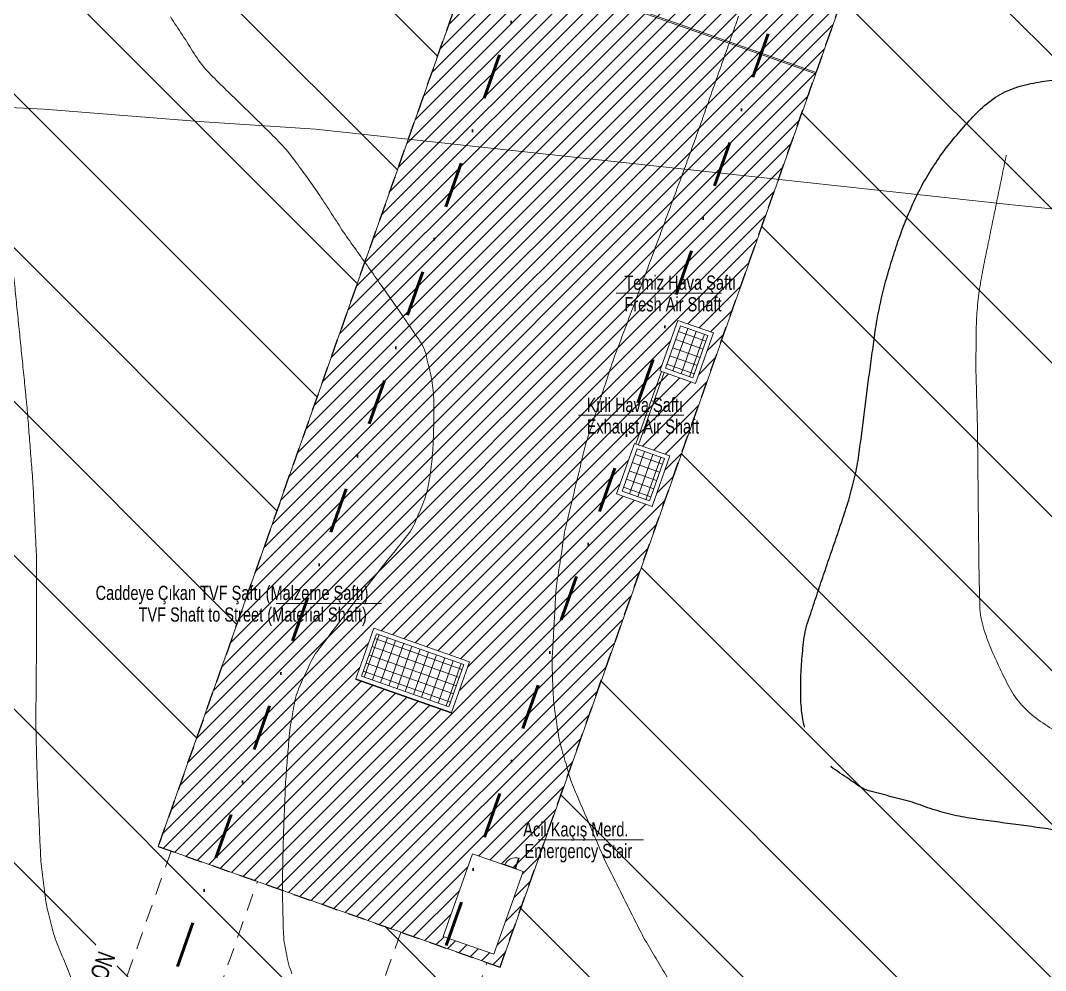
# Model space of a CAD drawing. Header units: centimetres. Extents: x -38353 to 28366, y -42745 to 17597.
# Drawn here: x -13041 to -5972, y -27960 to -21408 of the extents above; entities that cross this region are included whole.
import ezdxf

# ---------------------------------------------------------------- set-up
doc = ezdxf.new("R2010")
doc.units = ezdxf.units.CM
doc.header["$LTSCALE"] = 500
doc.linetypes.add('Dash dot', pattern=[1.5875, 0.635, -0.47625, 0, -0.47625])
doc.linetypes.add('Overhead', pattern=[0.396875, 0.238125, -0.15875])
for name, color, linetype, lineweight in [('2013_halihazir_BÖLGEPARKI_HİLAL_dwg-1', 9, 'Continuous', 9), ('A-ANNO-NOTE', 131, 'Continuous', 9), ('A-DETL-1', 90, 'Overhead', 25), ('A-DETL-GENF-2', 250, 'Continuous', 9), ('A-DETL-MBND', 5, 'Continuous', 9), ('A-DETL-MBND-1', 5, 'Overhead', 9), ('A-DETL-MBND-2', 255, 'Continuous', 9), ('A-DETL-THIN', 151, 'Continuous', 9), ('A-DOOR', 31, 'Continuous', 9), ('A-GENM-1', 13, 'Overhead', 9), ('BÖLGEPARKI SONN ALTLIK_dwg-1', 221, 'Continuous', 9), ('Egri_1m-1', 9, 'Continuous', 9), ('Egri_5m-1', 254, 'Continuous', 25), ('Egri_Ara-1', 9, 'Continuous', 9), ('G-ANNO-TEXT-2', 7, 'Continuous', 9), ('Gaz_PE_110_mm-1', 221, 'Continuous', 9), ('S-GRID-1', 1, 'Dash dot', 50)]:
    doc.layers.add(name, color=color, linetype=linetype, lineweight=lineweight)
doc.styles.add('Swis721 LtCn BT', font='swisscl.ttf', dxfattribs={"height": 97.996918})
doc.styles.add('Swis721 LtCn BT_1', font='swisscl.ttf', dxfattribs={"height": 122.496148})
doc.styles.add('Swis721 LtCn BT_I', font='swisscli.ttf', dxfattribs={"height": 97.996918})

# ---------------------------------------------------------------- blocks, each defined once
blk = doc.blocks.new('Generic Models 1 - Generic Models 2-1320589-VAZİYET PLANI')
at = {"layer": 'A-DETL-MBND-1'}
for p, q in [((-12001.6, -27135.6), (-14328.4, -33720.1)), ((-13660.3, -33720.1), (-11407.6, -27345.5)), ((-10417.6, -27695.3), (-12546.6, -33720.1)), ((-11878.5, -33720.1), (-9823.6, -27905.2))]:
    blk.add_line(p, q, dxfattribs=at)
blk = doc.blocks.new('ExtSgl Flush Fire Escape - A-YANGIN KAPISI-90x220-2235828-VAZİYET PLANI')
at = {"layer": 'A-DETL-MBND'}
for p, q in [((35.45, 15), (35.45, 92.2)), ((35.45, 92.2), (39.85, 92.2)), ((39.85, 92.2), (39.85, 15)), ((-47.5, 18), (47.5, 18)), ((-47.5, 15), (-47.5, 18)), ((47.5, 18), (47.5, 15))]:
    blk.add_line(p, q, dxfattribs=at)
blk.add_arc((39.85, 12.5), 79.7, 90, 178.17286, dxfattribs=at)
blk = doc.blocks.new('2013_halihazir_BÖLGEPARKI_HİLAL_dwg-2116511-VAZİYET PLANI')
at = {"layer": 'Egri_1m-1'}
for points in [[(-11637.6, -21513.7), (-11609.6, -21555.1), (-11581.8, -21596.6), (-11554.5, -21638.6)], [(-11554.5, -21638.6), (-11527.3, -21680.5), (-11501.7, -21723.4), (-11474.4, -21765.4)], [(-11474.4, -21765.4), (-11447.2, -21807.4), (-11418.4, -21848.5), (-11384.3, -21885.3)], [(-11384.3, -21885.3), (-11350.1, -21922), (-11314.8, -21957.2), (-11278.9, -21992)], [(-11278.9, -21992), (-11243, -22026.9), (-11207, -22061.6), (-11171.2, -22096.4)], [(-11171.2, -22096.4), (-11135.3, -22131.3), (-11099.5, -22166.2), (-11063.7, -22201.1)], [(-10852.6, -22414.2), (-10819.1, -22451.4), (-10789.7, -22491.9), (-10759.8, -22532.1)], [(-10759.8, -22532.1), (-10730, -22572.2), (-10700.2, -22612.3), (-10671.4, -22653.2)], [(-10671.4, -22653.2), (-10642.5, -22694), (-10613.9, -22735), (-10586.4, -22776.8)], [(-10586.4, -22776.8), (-10559, -22818.7), (-10532.5, -22861), (-10505.2, -22902.9)], [(-10505.2, -22902.9), (-10477.9, -22944.8), (-10451.5, -22987.3), (-10422.6, -23028.1)], [(-10075.8, -23517.8), (-10047.2, -23558.8), (-10019.3, -23600.2), (-9991, -23641.5)], [(-9991, -23641.5), (-9962.7, -23682.7), (-9934.4, -23723.9), (-9906.3, -23765.3)], [(-9906.3, -23765.3), (-9878.2, -23806.7), (-9871.8, -23859.1), (-9859.7, -23907.9)], [(-9859.7, -23907.9), (-9847.5, -23956.6), (-9834.9, -24004.8), (-9829.1, -24054.7)], [(-9829.1, -24054.7), (-9823.3, -24104.6), (-9820.3, -24154.5), (-9820.3, -24204.4)], [(-9820.3, -24204.4), (-9820.2, -24254.4), (-9820.6, -24304.5), (-9822, -24354.4)], [(-9822, -24354.4), (-9823.4, -24404.4), (-9825.4, -24454.4), (-9828.4, -24504.3)], [(-9828.4, -24504.3), (-9831.5, -24554.2), (-9837.9, -24603.8), (-9844.1, -24653.5)], [(-9844.1, -24653.5), (-9850.4, -24703.2), (-9858.3, -24752.4), (-9871.8, -24800.9)], [(-9871.8, -24800.9), (-9885.3, -24849.4), (-9905.7, -24894.8), (-9925.8, -24940.8)], [(-9925.8, -24940.8), (-9945.9, -24986.9), (-9961.8, -25035.5), (-9992.3, -25075.3)], [(-9992.3, -25075.3), (-10022.8, -25115.1), (-10054.2, -25153.8), (-10085.6, -25192.7)], [(-10085.6, -25192.7), (-10117, -25231.7), (-10149, -25270.1), (-10179.8, -25309.5)], [(-10364.6, -25545.8), (-10395.4, -25585.2), (-10425.8, -25624.9), (-10455.8, -25664.9)], [(-10635.8, -25904.9), (-10665.7, -25945), (-10682.5, -25993.1), (-10704, -26038.5)], [(-10704, -26038.5), (-10725.5, -26083.8), (-10748.1, -26128.2), (-10763.7, -26176.1)], [(-10763.7, -26176.1), (-10779.2, -26224), (-10787.4, -26273.3), (-10795.8, -26322.6)], [(-10795.8, -26322.6), (-10804.1, -26372), (-10814.2, -26421.1), (-10818.1, -26471)], [(-10841.9, -26770), (-10845.9, -26819.9), (-10846.2, -26869.9), (-10848.3, -26919.9)], [(-10848.3, -26919.9), (-10850.4, -26969.8), (-10852.5, -27019.8), (-10854.5, -27069.8)], [(-10854.5, -27069.8), (-10856.5, -27119.7), (-10858.1, -27169.7), (-10859.5, -27219.7)], [(-10859.5, -27219.7), (-10860.9, -27269.7), (-10861.9, -27319.6), (-10863, -27369.6)], [(-10863, -27369.6), (-10864, -27419.6), (-10865.3, -27469.6), (-10864.9, -27519.6)], [(-10864.9, -27519.6), (-10864.6, -27569.6), (-10863.2, -27619.6), (-10862.2, -27669.6)], [(-10862.2, -27669.6), (-10861.2, -27719.6), (-10860, -27769.6), (-10858.7, -27819.6)], [(-10858.7, -27819.6), (-10857.3, -27869.5), (-10848.8, -27918.9), (-10839, -27968.3)], [(-10839, -27968.3), (-10829.3, -28017.6), (-10818, -28066.5), (-10799.1, -28112.8)]]:
    blk.add_open_spline(points, degree=3, dxfattribs=at)
for points, knots in [([(-11063.7, -22201.1), (-11028, -22236), (-10992.6, -22271.4), (-10957.1, -22306.6), (-10921.6, -22341.8), (-10886.1, -22376.9), (-10852.6, -22414.2)], [0.29895369, 0.29895369, 0.29895369, 0.29895369, 0.30607163, 0.30607163, 0.30607163, 0.31318957, 0.31318957, 0.31318957, 0.31318957]), ([(-10422.6, -23028.1), (-10393.6, -23068.9), (-10364.6, -23109.6), (-10335.7, -23150.4), (-10306.7, -23191.1), (-10277.7, -23231.8), (-10248.7, -23272.6)], [0.3487793, 0.3487793, 0.3487793, 0.3487793, 0.35589724, 0.35589724, 0.35589724, 0.36301519, 0.36301519, 0.36301519, 0.36301519]), ([(-10248.7, -23272.6), (-10219.8, -23313.4), (-10191.1, -23354.3), (-10162.2, -23395.2), (-10133.4, -23436), (-10104.5, -23476.8), (-10075.8, -23517.8)], [0.36301519, 0.36301519, 0.36301519, 0.36301519, 0.37013313, 0.37013313, 0.37013313, 0.37725108, 0.37725108, 0.37725108, 0.37725108]), ([(-10179.8, -25309.5), (-10210.6, -25348.9), (-10241.4, -25388.3), (-10272.2, -25427.6), (-10303, -25467), (-10333.8, -25506.4), (-10364.6, -25545.8)], [0.46978436, 0.46978436, 0.46978436, 0.46978436, 0.47690231, 0.47690231, 0.47690231, 0.48402025, 0.48402025, 0.48402025, 0.48402025]), ([(-10455.8, -25664.9), (-10485.9, -25704.8), (-10515.9, -25744.9), (-10545.9, -25784.8), (-10575.9, -25824.8), (-10605.9, -25864.8), (-10635.8, -25904.9)], [0.4911382, 0.4911382, 0.4911382, 0.4911382, 0.49825614, 0.49825614, 0.49825614, 0.50537409, 0.50537409, 0.50537409, 0.50537409]), ([(-10818.1, -26471), (-10822.1, -26520.8), (-10826, -26570.6), (-10830, -26620.5), (-10834, -26670.3), (-10837.9, -26720.2), (-10841.9, -26770)], [0.53384587, 0.53384587, 0.53384587, 0.53384587, 0.54096381, 0.54096381, 0.54096381, 0.54808176, 0.54808176, 0.54808176, 0.54808176])]:
    blk.add_open_spline(points, degree=3, knots=knots, dxfattribs=at)
at = {"layer": 'Egri_5m-1'}
for points in [[(-5847, -22015.9), (-5799.9, -21997.2), (-5752.5, -21983), (-5703.2, -21973.1)], [(-5703.2, -21973.1), (-5654, -21963.2), (-5605, -21954.1), (-5555.1, -21949.6)], [(-5977.6, -22089.7), (-5937.2, -22059), (-5894, -22034.7), (-5847, -22015.9)], [(-6089.9, -22189.2), (-6055.7, -22152.5), (-6017.9, -22120.5), (-5977.6, -22089.7)], [(-6190.2, -22300.7), (-6157.5, -22262.8), (-6124.1, -22225.8), (-6089.9, -22189.2)], [(-6286.2, -22415.9), (-6255.4, -22376.4), (-6222.9, -22338.6), (-6190.2, -22300.7)], [(-6371.7, -22539.2), (-6344.5, -22497.1), (-6317, -22455.5), (-6286.2, -22415.9)], [(-6449.4, -22667.5), (-6425.1, -22623.6), (-6398.9, -22581.2), (-6371.7, -22539.2)], [(-6516.4, -22801.7), (-6495.9, -22756), (-6473.6, -22711.4), (-6449.4, -22667.5)], [(-6574.5, -22940), (-6556.4, -22893.3), (-6536.9, -22847.4), (-6516.4, -22801.7)], [(-6626, -23080.9), (-6610, -23033.5), (-6592.5, -22986.7), (-6574.5, -22940)], [(-6746.6, -23514.2), (-6736.4, -23465.2), (-6725.1, -23416.5), (-6712.4, -23368.1)], [(-6773.6, -23661.7), (-6766.6, -23612.2), (-6756.8, -23563.2), (-6746.6, -23514.2)], [(-6921.7, -24700.9), (-6910.3, -24652.1), (-6898.9, -24603.4), (-6891.9, -24553.9)], [(-6959.4, -24846.1), (-6944.5, -24798.3), (-6933.1, -24749.7), (-6921.7, -24700.9)], [(-7005.5, -24988.8), (-6989.5, -24941.4), (-6974.2, -24893.9), (-6959.4, -24846.1)], [(-7150.7, -25414.8), (-7134.9, -25367.3), (-7118.6, -25320), (-7102.4, -25272.7)], [(-7272.8, -25846.9), (-7267, -25797.2), (-7261, -25746.9), (-7245.2, -25699.5)], [(-7285.9, -25996.3), (-7283.1, -25946.4), (-7278.6, -25896.7), (-7272.8, -25846.9)], [(-7290.7, -26146.3), (-7290.2, -26096.3), (-7288.7, -26046.3), (-7285.9, -25996.3)], [(-7284.3, -26296.1), (-7289.3, -26246.2), (-7291.2, -26196.2), (-7290.7, -26146.3)], [(-7263.1, -26414.6), (-7274.1, -26376), (-7280.3, -26336.2), (-7284.3, -26296.1)], [(-7080.5, -26684.9), (-7081, -26684.5), (-7081.6, -26684.1), (-7082.1, -26683.6)], [(-6957.2, -26770.5), (-6998.7, -26742.4), (-7040.9, -26715.5), (-7080.5, -26684.9)], [(-6828.6, -26847.6), (-6876.6, -26833.3), (-6915.8, -26798.6), (-6957.2, -26770.5)], [(-6683.8, -26886.8), (-6732.1, -26873.9), (-6780.6, -26861.9), (-6828.6, -26847.6)], [(-6538.8, -26925.1), (-6587, -26912), (-6635.5, -26899.6), (-6683.8, -26886.8)], [(-6396.7, -26973.2), (-6444.4, -26958.1), (-6490.5, -26938.2), (-6538.8, -26925.1)], [(-6252.4, -27014.2), (-6301.2, -27002.7), (-6349, -26988.2), (-6396.7, -26973.2)], [(-6105.1, -27042.2), (-6154.5, -27034.9), (-6203.6, -27025.7), (-6252.4, -27014.2)], [(-5956.6, -27063.4), (-6006.1, -27056.9), (-6055.6, -27049.6), (-6105.1, -27042.2)], [(-5511.1, -27126.8), (-5560.2, -27117), (-5609.7, -27110), (-5659.2, -27103.1)]]:
    blk.add_open_spline(points, degree=3, dxfattribs=at)
for points, knots in [([(-6712.4, -23368.1), (-6699.6, -23319.7), (-6685.9, -23271.7), (-6671.5, -23223.8), (-6657.1, -23175.9), (-6642, -23128.3), (-6626, -23080.9)], [0.4817176, 0.4817176, 0.4817176, 0.4817176, 0.50487468, 0.50487468, 0.50487468, 0.52803177, 0.52803177, 0.52803177, 0.52803177]), ([(-6853.7, -24256.3), (-6847.4, -24206.7), (-6841, -24157.2), (-6834.4, -24107.6), (-6827.9, -24058), (-6821.3, -24008.4), (-6814.6, -23958.9), (-6807.9, -23909.4), (-6801, -23859.8), (-6794.2, -23810.3), (-6787.4, -23760.8), (-6780.5, -23711.2), (-6773.6, -23661.7)], [0.34277507, 0.34277507, 0.34277507, 0.34277507, 0.36593216, 0.36593216, 0.36593216, 0.38908925, 0.38908925, 0.38908925, 0.41224633, 0.41224633, 0.41224633, 0.43540342, 0.43540342, 0.43540342, 0.43540342]), ([(-6891.9, -24553.9), (-6884.9, -24504.4), (-6878.4, -24454.8), (-6872.2, -24405.2), (-6866, -24355.6), (-6860, -24305.9), (-6853.7, -24256.3)], [0.2964609, 0.2964609, 0.2964609, 0.2964609, 0.31961798, 0.31961798, 0.31961798, 0.34277507, 0.34277507, 0.34277507, 0.34277507]), ([(-7102.4, -25272.7), (-7086.2, -25225.4), (-7069.9, -25178.2), (-7053.7, -25130.9), (-7037.5, -25083.6), (-7021.5, -25036.2), (-7005.5, -24988.8)], [0.18067546, 0.18067546, 0.18067546, 0.18067546, 0.20383255, 0.20383255, 0.20383255, 0.22698963, 0.22698963, 0.22698963, 0.22698963]), ([(-7245.2, -25699.5), (-7229.5, -25652), (-7213.7, -25604.6), (-7198, -25557.1), (-7182.2, -25509.7), (-7166.5, -25462.2), (-7150.7, -25414.8)], [0.1112042, 0.1112042, 0.1112042, 0.1112042, 0.13436128, 0.13436128, 0.13436128, 0.15751837, 0.15751837, 0.15751837, 0.15751837]), ([(-5659.2, -27103.1), (-5708.7, -27096.2), (-5758.2, -27089.1), (-5807.8, -27082.5), (-5857.4, -27076), (-5907, -27069.9), (-5956.6, -27063.4)], [0.7294528, 0.7294528, 0.7294528, 0.7294528, 0.75646957, 0.75646957, 0.75646957, 0.78348634, 0.78348634, 0.78348634, 0.78348634])]:
    blk.add_open_spline(points, degree=3, knots=knots, dxfattribs=at)
at = {"layer": 'Egri_Ara-1'}
for points, knots in [([(-8008.6, -22330.6), (-7992, -22283.5), (-7975.3, -22236.4), (-7958.7, -22189.2), (-7942, -22142.1), (-7925.4, -22094.9), (-7908.7, -22047.8), (-7892.1, -22000.6), (-7875.4, -21953.5), (-7858.8, -21906.3), (-7842.2, -21859.2), (-7825.5, -21812), (-7808.9, -21764.9), (-7792.2, -21717.7), (-7775.6, -21670.6), (-7758.9, -21623.4), (-7745.4, -21585.3), (-7732, -21547.1), (-7718.5, -21508.9)], [0.9306822, 0.9306822, 0.9306822, 0.9306822, 0.94261403, 0.94261403, 0.94261403, 0.95454585, 0.95454585, 0.95454585, 0.96647767, 0.96647767, 0.96647767, 0.9784095, 0.9784095, 0.9784095, 0.99034132, 0.99034132, 0.99034132, 1, 1, 1, 1]), ([(-8319.5, -23175.2), (-8302, -23128.4), (-8284.7, -23081.5), (-8267.4, -23034.6), (-8250.1, -22987.7), (-8232.8, -22940.8), (-8215.5, -22893.9), (-8198.1, -22847), (-8180.8, -22800.1), (-8163.5, -22753.1), (-8146.2, -22706.2), (-8128.9, -22659.3), (-8111.5, -22612.4), (-8094.2, -22565.5), (-8076.9, -22518.6), (-8059.6, -22471.7)], [0.85909126, 0.85909126, 0.85909126, 0.85909126, 0.87102309, 0.87102309, 0.87102309, 0.88295491, 0.88295491, 0.88295491, 0.89488673, 0.89488673, 0.89488673, 0.90681856, 0.90681856, 0.90681856, 0.91875038, 0.91875038, 0.91875038, 0.91875038]), ([(-5872.8, -22467.3), (-5882.8, -22516.2), (-5892.9, -22565.2), (-5902.9, -22614.2), (-5912.9, -22663.2), (-5923, -22712.2), (-5933, -22761.2), (-5943, -22810.1), (-5953.1, -22859.1), (-5963.1, -22908.1), (-5973.1, -22957.1), (-5983.1, -23006.1), (-5993.2, -23055.1), (-6003.2, -23104), (-6013.2, -23153), (-6023.3, -23202)], [0, 0, 0, 0, 0.0135525, 0.0135525, 0.0135525, 0.027105, 0.027105, 0.027105, 0.0406575, 0.0406575, 0.0406575, 0.05421, 0.05421, 0.05421, 0.0677625, 0.0677625, 0.0677625, 0.0677625]), ([(-8582.5, -23877.6), (-8565, -23830.8), (-8547.4, -23784), (-8529.9, -23737.1), (-8512.4, -23690.3), (-8494.8, -23643.5), (-8477.3, -23596.7), (-8459.8, -23549.8), (-8442.2, -23503), (-8424.7, -23456.2), (-8407.2, -23409.4), (-8389.6, -23362.5), (-8372.1, -23315.7), (-8354.6, -23268.9), (-8337, -23222.1), (-8319.5, -23175.2)], [0.79943215, 0.79943215, 0.79943215, 0.79943215, 0.81136397, 0.81136397, 0.81136397, 0.8232958, 0.8232958, 0.8232958, 0.83522762, 0.83522762, 0.83522762, 0.84715944, 0.84715944, 0.84715944, 0.85909126, 0.85909126, 0.85909126, 0.85909126]), ([(-12630, -24170.5), (-12635.1, -24120.8), (-12640.1, -24071), (-12645.1, -24021.3), (-12650.2, -23971.5), (-12655.2, -23921.8), (-12660.2, -23872.1), (-12665.3, -23822.3), (-12670.3, -23772.6), (-12675.4, -23722.8), (-12680.4, -23673.1), (-12685.4, -23623.3), (-12690.5, -23573.6), (-12695.5, -23523.8), (-12700.6, -23474.1), (-12705.6, -23424.3), (-12710.6, -23374.6), (-12715.7, -23324.9), (-12720.7, -23275.1)], [0.71546371, 0.71546371, 0.71546371, 0.71546371, 0.72307503, 0.72307503, 0.72307503, 0.73068634, 0.73068634, 0.73068634, 0.73829766, 0.73829766, 0.73829766, 0.74590898, 0.74590898, 0.74590898, 0.75352029, 0.75352029, 0.75352029, 0.76113161, 0.76113161, 0.76113161, 0.76113161]), ([(-6082.3, -23947.9), (-6080.8, -23997.9), (-6079.4, -24047.9), (-6078, -24097.8), (-6076.6, -24147.8), (-6075.1, -24197.8), (-6073.7, -24247.8)], [0.13552499, 0.13552499, 0.13552499, 0.13552499, 0.14907749, 0.14907749, 0.14907749, 0.16262999, 0.16262999, 0.16262999, 0.16262999]), ([(-8769.2, -24447.8), (-8753.7, -24400.3), (-8738.3, -24352.7), (-8722.8, -24305.2), (-8707.3, -24257.7), (-8691.8, -24210.1), (-8676.3, -24162.6), (-8660.8, -24115), (-8645.3, -24067.5), (-8629.8, -24020)], [0.75170486, 0.75170486, 0.75170486, 0.75170486, 0.76363668, 0.76363668, 0.76363668, 0.7755685, 0.7755685, 0.7755685, 0.78750033, 0.78750033, 0.78750033, 0.78750033]), ([(-12594.2, -24619.1), (-12598.1, -24569.2), (-12601.9, -24519.4), (-12605.8, -24469.5), (-12609.7, -24419.7), (-12613.5, -24369.8), (-12617.4, -24320), (-12621.2, -24270.1), (-12625, -24220.3), (-12630, -24170.5)], [0.69262976, 0.69262976, 0.69262976, 0.69262976, 0.70024108, 0.70024108, 0.70024108, 0.70785239, 0.70785239, 0.70785239, 0.71546371, 0.71546371, 0.71546371, 0.71546371]), ([(-6070.9, -24397.8), (-6070.4, -24447.7), (-6069.9, -24497.7), (-6069.4, -24547.7), (-6068.9, -24597.7), (-6068.4, -24647.7), (-6067.9, -24697.7), (-6067.4, -24747.7), (-6066.9, -24797.7), (-6066.3, -24847.7), (-6065.8, -24897.7), (-6065.2, -24947.7), (-6064.7, -24997.7), (-6064.1, -25047.7), (-6063.5, -25097.7), (-6063, -25147.7), (-6062.4, -25197.7), (-6061.7, -25247.7), (-6061.1, -25297.7)], [0.17618249, 0.17618249, 0.17618249, 0.17618249, 0.18973499, 0.18973499, 0.18973499, 0.20328749, 0.20328749, 0.20328749, 0.21683999, 0.21683999, 0.21683999, 0.23039249, 0.23039249, 0.23039249, 0.24394498, 0.24394498, 0.24394498, 0.25749748, 0.25749748, 0.25749748, 0.25749748]), ([(-8910.8, -25030.9), (-8899.1, -24982.3), (-8887.5, -24933.6), (-8875.8, -24885), (-8864.2, -24836.4), (-8852.5, -24787.8), (-8840.9, -24739.1), (-8829.2, -24690.5), (-8817.6, -24641.9), (-8805.9, -24593.3)], [0.70397756, 0.70397756, 0.70397756, 0.70397756, 0.71590939, 0.71590939, 0.71590939, 0.72784121, 0.72784121, 0.72784121, 0.73977303, 0.73977303, 0.73977303, 0.73977303]), ([(-12562, -25218.2), (-12564.4, -25168.3), (-12566.9, -25118.3), (-12569.3, -25068.4), (-12571.7, -25018.4), (-12574.1, -24968.5), (-12576.5, -24918.6), (-12578.9, -24868.6), (-12581.3, -24818.7), (-12583.7, -24768.7)], [0.6621845, 0.6621845, 0.6621845, 0.6621845, 0.66979581, 0.66979581, 0.66979581, 0.67740713, 0.67740713, 0.67740713, 0.68501845, 0.68501845, 0.68501845, 0.68501845]), ([(-12560.7, -25668.2), (-12560.7, -25618.2), (-12560.7, -25568.2), (-12560.7, -25518.2), (-12560.7, -25468.2), (-12560.7, -25418.2), (-12560.7, -25368.2)], [0.63935055, 0.63935055, 0.63935055, 0.63935055, 0.64696187, 0.64696187, 0.64696187, 0.65457318, 0.65457318, 0.65457318, 0.65457318]), ([(-9003.7, -25925), (-9001, -25875), (-8998.2, -25825.1), (-8995.4, -25775.2), (-8992.7, -25725.3), (-8989.9, -25675.4), (-8987.2, -25625.4), (-8984.4, -25575.5), (-8981.6, -25525.6), (-8978.9, -25475.7)], [0.63238663, 0.63238663, 0.63238663, 0.63238663, 0.64431845, 0.64431845, 0.64431845, 0.65625027, 0.65625027, 0.65625027, 0.66818209, 0.66818209, 0.66818209, 0.66818209]), ([(-12564.9, -26418.2), (-12565.7, -26368.2), (-12565.4, -26318.2), (-12564.9, -26268.2), (-12564.5, -26218.2), (-12564, -26168.2), (-12563.5, -26118.2), (-12563.1, -26068.2), (-12562.6, -26018.2), (-12562.2, -25968.2), (-12561.7, -25918.2), (-12561.2, -25868.2), (-12560.8, -25818.2)], [0.60129397, 0.60129397, 0.60129397, 0.60129397, 0.60890529, 0.60890529, 0.60890529, 0.6165166, 0.6165166, 0.6165166, 0.62412792, 0.62412792, 0.62412792, 0.63173923, 0.63173923, 0.63173923, 0.63173923]), ([(-8687.2, -27222.5), (-8707, -27176.6), (-8726.8, -27130.7), (-8746.5, -27084.7), (-8766.3, -27038.8), (-8786.1, -26992.9), (-8805.9, -26947)], [0.52500022, 0.52500022, 0.52500022, 0.52500022, 0.53693204, 0.53693204, 0.53693204, 0.54886386, 0.54886386, 0.54886386, 0.54886386]), ([(-12531.9, -27317.5), (-12534.2, -27267.6), (-12536.5, -27217.6), (-12538.8, -27167.7), (-12541.1, -27117.7), (-12543.3, -27067.8), (-12545.6, -27017.8)], [0.55562607, 0.55562607, 0.55562607, 0.55562607, 0.56323739, 0.56323739, 0.56323739, 0.57084871, 0.57084871, 0.57084871, 0.57084871]), ([(-8425.3, -27762.2), (-8447.7, -27717.5), (-8470.1, -27672.7), (-8492.5, -27628), (-8514.9, -27583.3), (-8537.2, -27538.6), (-8559.6, -27493.9), (-8582, -27449.2), (-8604.4, -27404.5), (-8626.8, -27359.8)], [0.47727292, 0.47727292, 0.47727292, 0.47727292, 0.48920475, 0.48920475, 0.48920475, 0.50113657, 0.50113657, 0.50113657, 0.51306839, 0.51306839, 0.51306839, 0.51306839]), ([(-12189.6, -28459.5), (-12209, -28413.5), (-12228, -28367.2), (-12247.1, -28321), (-12266.2, -28274.8), (-12285.3, -28228.6), (-12304.4, -28182.4), (-12323.5, -28136.2), (-12342.6, -28090), (-12361.7, -28043.8), (-12380.8, -27997.5), (-12399.9, -27951.3), (-12419, -27905.1)], [0.49473554, 0.49473554, 0.49473554, 0.49473554, 0.50234686, 0.50234686, 0.50234686, 0.50995818, 0.50995818, 0.50995818, 0.51756949, 0.51756949, 0.51756949, 0.52518081, 0.52518081, 0.52518081, 0.52518081]), ([(-8125.7, -28281.9), (-8151.2, -28238.9), (-8176.7, -28195.8), (-8202.2, -28152.8), (-8227.7, -28109.8), (-8253.2, -28066.8), (-8278.7, -28023.8), (-8304.2, -27980.8), (-8329.7, -27937.8), (-8355.2, -27894.8)], [0.42954563, 0.42954563, 0.42954563, 0.42954563, 0.44147746, 0.44147746, 0.44147746, 0.45340928, 0.45340928, 0.45340928, 0.4653411, 0.4653411, 0.4653411, 0.4653411])]:
    blk.add_open_spline(points, degree=3, knots=knots, dxfattribs=at)
for points in [[(-8059.6, -22471.7), (-8042.3, -22424.8), (-8025.3, -22377.8), (-8008.6, -22330.6)], [(-6023.3, -23202), (-6033.3, -23251), (-6042.1, -23300.2), (-6050.7, -23349.5)], [(-6050.7, -23349.5), (-6059.3, -23398.8), (-6065.6, -23448.3), (-6070.4, -23498.2)], [(-6070.4, -23498.2), (-6075.1, -23548), (-6078.9, -23597.9), (-6079.5, -23647.9)], [(-6079.5, -23647.9), (-6080.1, -23697.9), (-6080.6, -23747.9), (-6081.1, -23797.9)], [(-6081.1, -23797.9), (-6081.5, -23847.9), (-6083.7, -23897.9), (-6082.3, -23947.9)], [(-8629.8, -24020), (-8614.4, -23972.4), (-8600, -23924.4), (-8582.5, -23877.6)], [(-6073.7, -24247.8), (-6072.3, -24297.8), (-6071.4, -24347.8), (-6070.9, -24397.8)], [(-8805.9, -24593.3), (-8794.2, -24544.6), (-8784.7, -24495.4), (-8769.2, -24447.8)], [(-12583.7, -24768.7), (-12586.2, -24718.8), (-12590.4, -24668.9), (-12594.2, -24619.1)], [(-8935.7, -25178.8), (-8928, -25129.4), (-8922.4, -25079.5), (-8910.8, -25030.9)], [(-12560.7, -25368.2), (-12560.7, -25318.2), (-12559.6, -25268.1), (-12562, -25218.2)], [(-8958.4, -25327.1), (-8950.9, -25277.6), (-8943.4, -25228.2), (-8935.7, -25178.8)], [(-6061.1, -25297.7), (-6060.5, -25347.7), (-6059.4, -25397.7), (-6058.4, -25447.7)], [(-8978.9, -25475.7), (-8976.1, -25425.7), (-8965.8, -25376.5), (-8958.4, -25327.1)], [(-6058.4, -25447.7), (-6057.5, -25497.7), (-6056.2, -25547.6), (-6054.2, -25597.6)], [(-6054.2, -25597.6), (-6052.2, -25647.6), (-6039.4, -25696.4), (-6024.2, -25744.6)], [(-12560.8, -25818.2), (-12560.3, -25768.2), (-12560.7, -25718.2), (-12560.7, -25668.2)], [(-6024.2, -25744.6), (-6009, -25792.7), (-5992.4, -25839.4), (-5972.1, -25885.2)], [(-9001.9, -26075), (-9003.3, -26025), (-9006.5, -25974.9), (-9003.7, -25925)], [(-5972.1, -25885.2), (-5951.8, -25931.1), (-5930.8, -25976.3), (-5909.3, -26021.5)], [(-8994.7, -26224.8), (-8999.1, -26174.9), (-9000.4, -26124.9), (-9001.9, -26075)], [(-5909.3, -26021.5), (-5887.9, -26066.7), (-5865.4, -26111.1), (-5841.6, -26155.3)], [(-5841.6, -26155.3), (-5817.7, -26199.5), (-5786.6, -26238.6), (-5751.3, -26275.1)], [(-8975, -26373.5), (-8982.4, -26324), (-8990.3, -26274.7), (-8994.7, -26224.8)], [(-5751.3, -26275.1), (-5716, -26311.6), (-5678.2, -26343.4), (-5636.6, -26371.8)], [(-12561.5, -26568.1), (-12562.8, -26518.2), (-12564.1, -26468.2), (-12564.9, -26418.2)], [(-8949.9, -26521.4), (-8961.8, -26472.7), (-8967.7, -26423), (-8975, -26373.5)], [(-5636.6, -26371.8), (-5595, -26400.1), (-5553.8, -26428.3), (-5509.3, -26451.1)], [(-12557.7, -26718.1), (-12559.6, -26668.1), (-12560.3, -26618.1), (-12561.5, -26568.1)], [(-8908.8, -26665.6), (-8922.9, -26617.6), (-8937.9, -26570.1), (-8949.9, -26521.4)], [(-12551.7, -26868), (-12553.7, -26818), (-12555.8, -26768.1), (-12557.7, -26718.1)], [(-8864.9, -26809.1), (-8884, -26762.8), (-8894.6, -26713.6), (-8908.8, -26665.6)], [(-8805.9, -26947), (-8825.7, -26901.1), (-8845.8, -26855.3), (-8864.9, -26809.1)], [(-12545.6, -27017.8), (-12547.9, -26967.9), (-12549.7, -26917.9), (-12551.7, -26868)], [(-8626.8, -27359.8), (-8649.2, -27315.1), (-8667.4, -27268.4), (-8687.2, -27222.5)], [(-12514.9, -27466.6), (-12520.9, -27416.9), (-12529.6, -27367.5), (-12531.9, -27317.5)], [(-12495.7, -27615.3), (-12502.9, -27565.8), (-12509, -27516.2), (-12514.9, -27466.6)], [(-12462.9, -27761.7), (-12475.7, -27713.2), (-12488.6, -27664.9), (-12495.7, -27615.3)], [(-12419, -27905.1), (-12438.1, -27858.9), (-12450.1, -27810.2), (-12462.9, -27761.7)], [(-8355.2, -27894.8), (-8380.7, -27851.8), (-8402.9, -27806.9), (-8425.3, -27762.2)]]:
    blk.add_open_spline(points, degree=3, dxfattribs=at)
blk = doc.blocks.new('BÖLGEPARKI SONN ALTLIK_dwg-3078738-VAZİYET PLANI')
at = {"layer": 'Gaz_PE_110_mm-1', "flags": 128}
blk.add_lwpolyline([(-32.3, 312.1842), (-32.9851, 310.6358), (-33.4078, 309.6311), (-33.6649, 309.0276), (-35.0516, 305.8579), (-35.6871, 304.5587), (-36.4403, 303.042), (-36.4678, 302.9684), (-37.126, 301.5714), (-38.2676, 299.1959), (-39.2203, 297.2148), (-39.5379, 296.4748), (-39.9742, 295.4959), (-40.2814, 294.743)], dxfattribs=at)
blk = doc.blocks.new('TURENG_YAZI1 - TURENG_YAZI-1483945-VAZİYET PLANI')
at = {"layer": 'A-ANNO-NOTE'}
blk.add_line((0, 0), (1.454, 0), dxfattribs=at)
blk = doc.blocks.new('TURENG_YAZI1 - TURENG_YAZI 3 500-2071954-VAZİYET PLANI')
at = {"layer": 'A-ANNO-NOTE'}
blk.add_line((0, 0), (1.454, 0), dxfattribs=at)

msp = doc.modelspace()

# ---------------------------------------------------------------- hatches: boundary and pattern name
at = {"layer": 'A-DETL-GENF-2'}
h = msp.add_hatch(dxfattribs=at)
h.set_pattern_fill('FP_9', color=256, style=0, pattern_type=2)
h.set_pattern_definition([(135, (0, 0), (-530.33, -530.33), [])])
h.paths.add_polyline_path([(-16809.2, -33720.1), (6957.1, -33720.1), (9800.7, -23462.5), (9813.1, -23415.5), (9824.3, -23368.2), (9834.3, -23320.6), (9843, -23272.7), (9850.6, -23224.7), (9857.1, -23174.2), (9861.9, -23128), (9865.7, -23079.6), (9868.3, -23031), (9869.6, -22982.4), (9869.7, -22933.7), (9868.5, -22885.1), (9866.1, -22836.5), (9862.4, -22788), (9857.5, -22739.6), (9851.4, -22691.4), (9844.1, -22643.3), (9835.5, -22595.4), (9825.6, -22547.8), (9814.6, -22500.4), (9802.4, -22453.3), (9788.9, -22406.6), (9774.3, -22360.2), (9758.5, -22314.2), (9741.5, -22268.6), (9719.9, -22215.4), (9704, -22178.8), (9683.6, -22134.7), (9662, -22091.1), (9639.4, -22048), (9615.6, -22005.6), (9590.8, -21963.8), (9564.9, -21922.6), (9537.9, -21882.1), (9509.9, -21842.3), (9480.9, -21803.3), (9451, -21765), (9420, -21727.4), (9388.1, -21690.7), (9355.3, -21654.8), (9321.6, -21619.8), (9286.9, -21585.6), (9251.4, -21552.3), (9215.1, -21520), (9178, -21488.6), (9140, -21458.1), (9101.3, -21428.7), (9061.9, -21400.2), (9021.7, -21372.8), (8980.9, -21346.3), (8939.4, -21321), (8897.2, -21296.7), (8854.5, -21273.5), (8811.2, -21251.4), (8767.3, -21230.4), (8722.9, -21210.6), (8678, -21191.9), (8632.6, -21174.3), (8586.8, -21157.9), (8540.6, -21142.7), (8494, -21128.7), (1125.5, -19013.6), (-6284.2, -18174.3), (-9734, -27936.9), (-12091.2, -27103.9), (-8278.3, -16314.2), (-12804.4, -15015), (-12841.4, -15005), (-12878.8, -14996.2), (-12916.4, -14988.6), (-12954.2, -14982.2), (-12992.2, -14977), (-13030.4, -14973), (-13068.6, -14970.3), (-13107, -14968.7), (-13145.3, -14968.5), (-13183.7, -14969.4), (-13222, -14971.5), (-13260.2, -14974.9), (-13316.2, -14982.3), (-13336.2, -14985.3), (-13373.9, -14992.3), (-13411.4, -15000.6), (-13448.6, -15010), (-13499.2, -15025), (-13522, -15032.4), (-13558.1, -15045.3), (-13593.8, -15059.4), (-13629, -15074.6), (-13663.7, -15090.9), (-13697.9, -15108.4), (-13731.5, -15126.9), (-13764.5, -15146.5), (-13796.8, -15167.1), (-13828.5, -15188.8), (-13859.5, -15211.4), (-13889.7, -15235.1), (-13919.2, -15259.7), (-13947.8, -15285.2), (-13975.6, -15311.6), (-14007.9, -15344.6), (-14028.7, -15367), (-14053.8, -15396), (-14078, -15425.8), (-14101.3, -15456.3), (-14123.6, -15487.5), (-14144.8, -15519.4), (-14165.1, -15552), (-14184.2, -15585.3), (-14202.4, -15619.1), (-14219.4, -15653.5), (-14235.3, -15688.4), (-14250.1, -15723.8), (-14263.7, -15759.7), (-14276.2, -15795.9), (-14287.5, -15832.6), (-14297.7, -15869.6), (-18887.1, -33720.1), (-17637.4, -33720.1)], flags=0)
h.paths.add_polyline_path([(10359.5, -16982.5), (10403, -16980.4), (10446.4, -16977), (10489.8, -16972.4), (10532.9, -16966.6), (10575.9, -16959.4), (10618.7, -16951.1), (10661.2, -16941.5), (10693.8, -16933.1), (10693.8, 7185.4), (-9926.1, 7185.4), (-12457.6, -8798), (-12464.4, -8844.6), (-12469.9, -8891.4), (-12475.2, -8953.1), (-12477.3, -8985.4), (-12479.1, -9033), (-12479.7, -9079.6), (-12479, -9126.8), (-12477.1, -9173.9), (-12474, -9220.9), (-12469, -9272.7), (-12464, -9314.6), (-12457.1, -9361.3), (-12449, -9407.7), (-12439.8, -9453.9), (-12429.3, -9499.9), (-12417.5, -9545.5), (-12404.2, -9592.3), (-12390.5, -9635.8), (-12370.9, -9692), (-12358.8, -9724.6), (-12341.2, -9768.3), (-12322.5, -9811.6), (-12302.6, -9854.3), (-12281.6, -9896.5), (-12259.5, -9938.1), (-12236.3, -9979.2), (-12212, -10019.6), (-12178.4, -10071.6), (-12160.3, -10098.4), (-12133, -10136.8), (-12104.6, -10174.4), (-12075.2, -10211.3), (-12044.9, -10247.4), (-12013.6, -10282.7), (-11981.5, -10317.1), (-11948.4, -10350.7), (-11914.4, -10383.4), (-11879.6, -10415.2), (-11844, -10446.1), (-11807.6, -10476), (-11770.4, -10504.9), (-11732.5, -10532.9), (-11693.8, -10559.8), (-11654.4, -10585.8), (-11614.4, -10610.7), (-11573.7, -10634.5), (-11532.4, -10657.2), (-11490.5, -10678.8), (-11448.1, -10699.4), (-11405.2, -10718.8), (-11361.7, -10737.1), (-11317.8, -10754.2), (-11273.4, -10770.1), (-11228.7, -10784.9), (-11183.6, -10798.5), (-6776.3, -12063.6), (-5709, -9043.4), (-3351.9, -9876.4), (-4369, -12754.7), (4644, -15341.8)], flags=0)
h.paths.add_polyline_path([(2616.9, -4414.8), (-6246, -1282.8), (-5079.8, 2017.2), (3783.1, -1114.8), (2889.6, -3643.1)], flags=0)
h = msp.add_hatch(dxfattribs=at)
h.set_pattern_fill('FP_8', color=256, style=0, pattern_type=2)
h.set_pattern_definition([(45, (0, 0), (-53.033, 53.033), [])])
h.paths.add_polyline_path([(-9734, -27936.9), (-6284.2, -18174.3), (-1932.1, -18667.2), (-1826.3, -17733.2), (-5962.7, -17264.7), (-3351.9, -9876.4), (-5709, -9043.4), (-6986.8, -12659.3), (-8075.8, -12274.5), (-8209.1, -12651.6), (-7120.1, -13036.4), (-7981.3, -15473.7), (-9070.3, -15088.9), (-9203.6, -15466), (-8114.6, -15850.9), (-12091.2, -27103.9), (-9913.2, -27873.6)], flags=0)
h.paths.add_polyline_path([(-9776.7, -27847.6), (-10125.6, -27724.3), (-9924, -27153.8), (-9575.1, -27277.1), (-9762.7, -27808)], flags=0)
h.paths.add_polyline_path([(-10069.5, -26185), (-10729.5, -25951.8), (-10604.6, -25598.2), (-9944.6, -25831.4), (-10067.8, -26180.3)], flags=0)
h.paths.add_polyline_path([(-8685.5, -24759.7), (-8930.7, -24673.1), (-8807.4, -24324.2), (-8562.2, -24410.8)], flags=0)
h.paths.add_polyline_path([(-8385.7, -23911.1), (-8630.8, -23824.5), (-8507.5, -23475.6), (-8262.4, -23562.3)], flags=0)
h.paths.add_polyline_path([(-7972.1, -20249.7), (-8632.1, -20016.5), (-8545.5, -19771.3), (-7885.5, -20004.6)], flags=0)
h.paths.add_polyline_path([(-7416, -18690.9), (-8085.4, -18454.4), (-7555.6, -16955.2), (-6886.2, -17191.8), (-7306.3, -18380.5)], flags=0)
h.paths.add_polyline_path([(-5698.5, -16306.9), (-6179.4, -16137), (-6092.7, -15891.9), (-5611.9, -16061.8)], flags=0)
h.paths.add_polyline_path([(-4753.9, -13633.9), (-5234.8, -13464), (-5148.2, -13218.9), (-4667.3, -13388.8)], flags=0)
h.paths.add_polyline_path([(-4173.2, -11993.7), (-4523, -11870.1), (-4300.3, -11239.7), (-3952, -11361.6), (-4171.6, -11989.1)], flags=0)
h.paths.add_polyline_path([(-12807, -11797.5), (-11948.5, -11683.9), (-11554.9, -11110.3), (-11925.9, -10855.7), (-11671.2, -10484.7), (-12217.6, -10109.7), (-13016.4, -10215.4), (-12824, -11669.5)], flags=0)
h.paths.add_polyline_path([(-4858.5, -11438.7), (-5518.5, -11205.4), (-5395.2, -10856.6), (-4735.2, -11089.8), (-4827.1, -11349.9)], flags=0)
at = {"layer": 'A-DETL-MBND'}
h = msp.add_hatch(dxfattribs=at)
h.set_pattern_fill('FP_6', color=256, style=0, pattern_type=2)
h.set_pattern_definition([(250.538, (-10485.58, -25905.4), (56.5718, -19.9909), []), (340.538, (-10485.58, -25905.4), (19.9909, 56.5718), [])])
h.paths.add_polyline_path([(-8404, -23872.8), (-8300.7, -23580.5), (-8489.2, -23513.9), (-8592.5, -23806.2), (-8489.2, -23842.7)], flags=0)
h = msp.add_hatch(dxfattribs=at)
h.set_pattern_fill('FP_7', color=256, style=0, pattern_type=2)
h.set_pattern_definition([(250.538, (-10765.456, -26697.4), (56.5718, -19.9909), []), (340.538, (-10765.456, -26697.4), (19.9909, 56.5718), [])])
h.paths.add_polyline_path([(-8703.8, -24721.4), (-8600.5, -24429.1), (-8789.1, -24362.5), (-8892.4, -24654.8), (-8789.1, -24691.3)], flags=0)
h = msp.add_hatch(dxfattribs=at)
h.set_pattern_fill('FP_2', color=256, style=0, pattern_type=2)
h.set_pattern_definition([(250.538, (-12383.825, -27902.014), (56.5718, -19.9909), []), (340.538, (-12383.825, -27902.014), (19.9909, 56.5718), [])])
h.paths.add_polyline_path([(-10086.1, -26142), (-9982.8, -25849.7), (-10586.3, -25636.5), (-10689.6, -25928.8), (-10345.6, -26050.3)], flags=0)

# ---------------------------------------------------------------- linework, layer by layer
at = {"layer": 'A-DETL-1'}
for p, q in [((-8278.3, -16314.2), (-12091.2, -27103.9)), ((-9734, -27936.9), (-6284.2, -18174.3)), ((-12091.2, -27103.9), (-9734, -27936.9))]:
    msp.add_line(p, q, dxfattribs=at)
at = {"layer": 'A-DETL-MBND'}
for p, q in [((-8692.5, -24029.2), (-8621.4, -23827.8)), ((-8602.5, -23834.5), (-8673.7, -24035.9)), ((-8798, -24327.5), (-8692.5, -24029.2)), ((-8673.7, -24035.9), (-8692.5, -24029.2)), ((-8673.7, -24035.9), (-8779.1, -24334.2)), ((-10604.6, -25598.2), (-10727.8, -25947.1)), ((-10067.8, -26180.3), (-9944.6, -25831.4)), ((-9924, -27153.8), (-10125.6, -27724.3)), ((-9575.1, -27277.1), (-9924, -27153.8)), ((-9776.7, -27847.6), (-9575.1, -27277.1)), ((-10125.6, -27724.3), (-9776.7, -27847.6))]:
    msp.add_line(p, q, dxfattribs=at)
at = {"layer": 'A-DETL-MBND-2'}
for p, q in [((-7553.3, -21765.9), (-5784.1, -16759.3)), ((-9913.8, -20942.3), (-11464.8, -25331.3)), ((-7556.7, -21775.3), (-9913.8, -20942.3)), ((-9910.5, -20932.9), (-7553.3, -21765.9)), ((-9734, -27936.9), (-7556.7, -21775.3)), ((-11464.8, -25331.3), (-12091.2, -27103.9)), ((-12091.2, -27103.9), (-9734, -27936.9))]:
    msp.add_line(p, q, dxfattribs=at)
at = {"layer": 'A-DETL-THIN'}
for p, q in [((-8507.5, -23475.6), (-8630.8, -23824.5)), ((-8630.8, -23824.5), (-8507.5, -23475.6)), ((-8592.5, -23806.2), (-8489.2, -23513.9)), ((-8262.4, -23562.3), (-8507.5, -23475.6)), ((-8507.5, -23475.6), (-8262.4, -23562.3)), ((-8489.2, -23513.9), (-8300.7, -23580.5)), ((-8300.7, -23580.5), (-8404, -23872.8)), ((-8385.7, -23911.1), (-8262.4, -23562.3)), ((-8262.4, -23562.3), (-8385.7, -23911.1)), ((-8404, -23872.8), (-8592.5, -23806.2)), ((-8630.8, -23824.5), (-8385.7, -23911.1)), ((-8385.7, -23911.1), (-8630.8, -23824.5)), ((-8807.4, -24324.2), (-8930.7, -24673.1)), ((-8930.7, -24673.1), (-8807.4, -24324.2)), ((-8892.4, -24654.8), (-8789.1, -24362.5)), ((-8562.2, -24410.8), (-8807.4, -24324.2)), ((-8807.4, -24324.2), (-8562.2, -24410.8)), ((-8789.1, -24362.5), (-8600.5, -24429.1)), ((-8600.5, -24429.1), (-8703.8, -24721.4)), ((-8685.5, -24759.7), (-8562.2, -24410.8)), ((-8562.2, -24410.8), (-8685.5, -24759.7)), ((-8703.8, -24721.4), (-8892.4, -24654.8)), ((-8930.7, -24673.1), (-8685.5, -24759.7)), ((-8685.5, -24759.7), (-8930.7, -24673.1)), ((-10604.6, -25598.2), (-10727.8, -25947.1)), ((-10689.6, -25928.8), (-10586.3, -25636.5)), ((-9944.6, -25831.4), (-10604.6, -25598.2)), ((-10586.3, -25636.5), (-9982.8, -25849.7)), ((-9982.8, -25849.7), (-10086.1, -26142)), ((-10067.8, -26180.3), (-9944.6, -25831.4)), ((-10086.1, -26142), (-10689.6, -25928.8)), ((-10729.5, -25951.8), (-10727.8, -25947.1)), ((-10069.5, -26185), (-10729.5, -25951.8)), ((-10727.8, -25947.1), (-10067.8, -26180.3)), ((-10067.8, -26180.3), (-10069.5, -26185)), ((-10125.6, -27724.3), (-9924, -27153.8)), ((-9924, -27153.8), (-9575.1, -27277.1)), ((-9575.1, -27277.1), (-9776.7, -27847.6)), ((-9776.7, -27847.6), (-10125.6, -27724.3))]:
    msp.add_line(p, q, dxfattribs=at)
at = {"layer": 'S-GRID-1'}
for p, q in [((-14075.3, -33919.2), (-4004.9, -5421.5)), ((-12221.5, -33775.4), (-2402, -5987.9))]:
    msp.add_line(p, q, dxfattribs=at)

# ---------------------------------------------------------------- block references
at = {"layer": '2013_halihazir_BÖLGEPARKI_HİLAL_dwg-1'}
msp.add_blockref('2013_halihazir_BÖLGEPARKI_HİLAL_dwg-2116511-VAZİYET PLANI', (-369.7, 130.6), dxfattribs=at)
at = {"layer": 'A-ANNO-NOTE'}
for p, xscale, yscale, zscale in [((-8932.7, -23287.9), 500, 500, 500), ((-9193, -24130.7), 500.0000000000001, 500.0000000000001, 500.0000000000001)]:
    msp.add_blockref('TURENG_YAZI1 - TURENG_YAZI-1483945-VAZİYET PLANI', p, dxfattribs=dict(at, xscale=xscale, yscale=yscale, zscale=zscale))
at = {"layer": 'A-ANNO-NOTE', "xscale": 500, "yscale": 500, "zscale": 500, "rotation": 180}
for p in [(-10550.7, -25427.6), (-8744.2, -27058.5)]:
    msp.add_blockref('TURENG_YAZI1 - TURENG_YAZI 3 500-2071954-VAZİYET PLANI', p, dxfattribs=at)
at = {"layer": 'A-DOOR', "rotation": 340.5377214474274}
msp.add_blockref('ExtSgl Flush Fire Escape - A-YANGIN KAPISI-90x220-2235828-VAZİYET PLANI', (-9669.7, -27259.6), dxfattribs=at)
at = {"layer": 'A-GENM-1'}
msp.add_blockref('Generic Models 1 - Generic Models 2-1320589-VAZİYET PLANI', (0, 0), dxfattribs=at)
at = {"layer": 'BÖLGEPARKI SONN ALTLIK_dwg-1', "xscale": 999.9999999976723, "yscale": 999.9999999976723, "zscale": 999.9999999976723, "rotation": 289.4622785660024}
msp.add_blockref('BÖLGEPARKI SONN ALTLIK_dwg-3078738-VAZİYET PLANI', (-278171, -158164), dxfattribs=at)

# ---------------------------------------------------------------- texts
at = {"layer": 'A-ANNO-NOTE', "char_height": 97.997, "attachment_point": 1, "line_spacing_factor": 0.971848}
for s, insert, width, style in [('Temiz Hava Şaftı', (-8876.1, -23166.5), 930, 'Swis721 LtCn BT'), ('Fresh Air Shaft', (-8876.1, -23315.7), 818.4, 'Swis721 LtCn BT_I'), ('Kirli Hava Şaftı', (-9136.5, -24009.3), 823.2, 'Swis721 LtCn BT'), ('Exhaust Air Shaft', (-9136.5, -24158.5), 938.4, 'Swis721 LtCn BT_I'), ('Caddeye Çıkan TVF Şaftı (Malzeme Şaftı)', (-12523.2, -25306.2), 2299.2, 'Swis721 LtCn BT'), ('TVF Shaft to Street (Material Shaft)', (-12227.2, -25455.4), 1944, 'Swis721 LtCn BT_I'), ('Acil Kaçış Merd.', (-9573.8, -26937.1), 927.6, 'Swis721 LtCn BT'), ('Emergency Stair', (-9564.8, -27086.3), 916.8, 'Swis721 LtCn BT_I')]:
    msp.add_mtext(s, dxfattribs=dict(at, insert=insert, width=width, style=style))

# ---------------------------------------------------------------- next in the draw order: texts
at = {"layer": 'G-ANNO-TEXT-2', "insert": (-13479.2, -30504.7), "char_height": 122.496, "width": 3349.5, "attachment_point": 1, "rotation": 69.97386, "line_spacing_factor": 0.971848, "style": 'Swis721 LtCn BT_1', "bg_fill": 3, "box_fill_scale": 1.25, "bg_fill_color": 0, "bg_fill_transparency": 0}
msp.add_mtext('BAHÇEŞEHİR YÖNÜ / BAHCESEHIR DIRECTION', dxfattribs=at)

doc.saveas('drawing.dxf')
